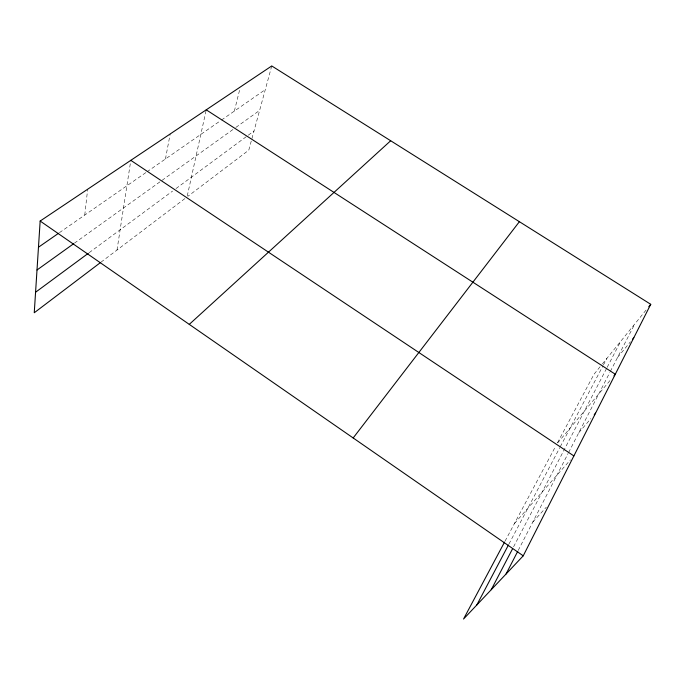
<?xml version="1.0" encoding="UTF-8"?>
<svg xmlns="http://www.w3.org/2000/svg" width="685" height="685" viewBox="0 0 685 685"><rect width="100%" height="100%" fill="white"/><g stroke="black" fill="none" stroke-linecap="round" stroke-linejoin="round"><path stroke-width="0.51" stroke-dasharray="3.42 2.57" d="M84.752 215.073L87.663 189.231M117.007 250.034L130.809 160.333M165.436 158.997L170.18 133.977M187.27 195.919L206.236 109.831M234.364 111.09L240.101 87.988M271.748 65.957L248.775 150.169L187.887 196.312M518.211 550.406L568.113 453.47M568.601 452.528L609.838 372.417M610.326 371.484L634.755 324.022M513.596 546.801L606.696 368.239M607.175 367.306L620.73 341.318M508.964 544.01L559.773 447.699M560.262 446.766L602.98 365.79M603.468 364.865L606.893 358.375M505.068 541.116L555.509 446.492M557.496 442.775L594.023 374.241L601.747 364.72M602.389 363.923L646.751 309.226M617.545 357.45L630.431 341.815M557.659 442.921L610.669 379.747M578.816 432.68L590.881 418.603M514.478 523.468L570.348 459.943M532.793 522.081L546.33 507.165M101.003 262.167L185.361 198.23M89.178 252.662L172.594 191.081M176.011 188.555L254.007 130.972M74.382 243.192L235.041 128.018M235.888 127.41L259.624 110.396M59.424 232.669L146.17 172.389M147.044 171.781L220.604 120.654M221.46 120.063L265.292 89.598"/><path stroke-width="1.03" d="M504.571 542.049L463.531 619.043L523.237 555.818L650.75 304.303L271.748 65.957L40.158 221.041L34.25 312.762L100.164 262.8M506.061 574.004L517.723 551.348M491.222 589.725L512.62 548.668M476.786 605.009L508.467 544.952M353.169 437.963L519.384 221.692M648.755 306.769L650.75 304.303M632.46 339.349L633.813 337.696M613.974 375.808L615.293 374.233L206.236 109.831M594.237 414.699L595.573 413.132M189.274 324.382L390.673 140.75M35.569 292.238L88.322 253.296M37.007 269.993L73.518 243.817M38.471 247.234L58.55 233.277M130.809 160.333L573.876 455.927M40.158 221.041L523.237 555.818"/></g></svg>
